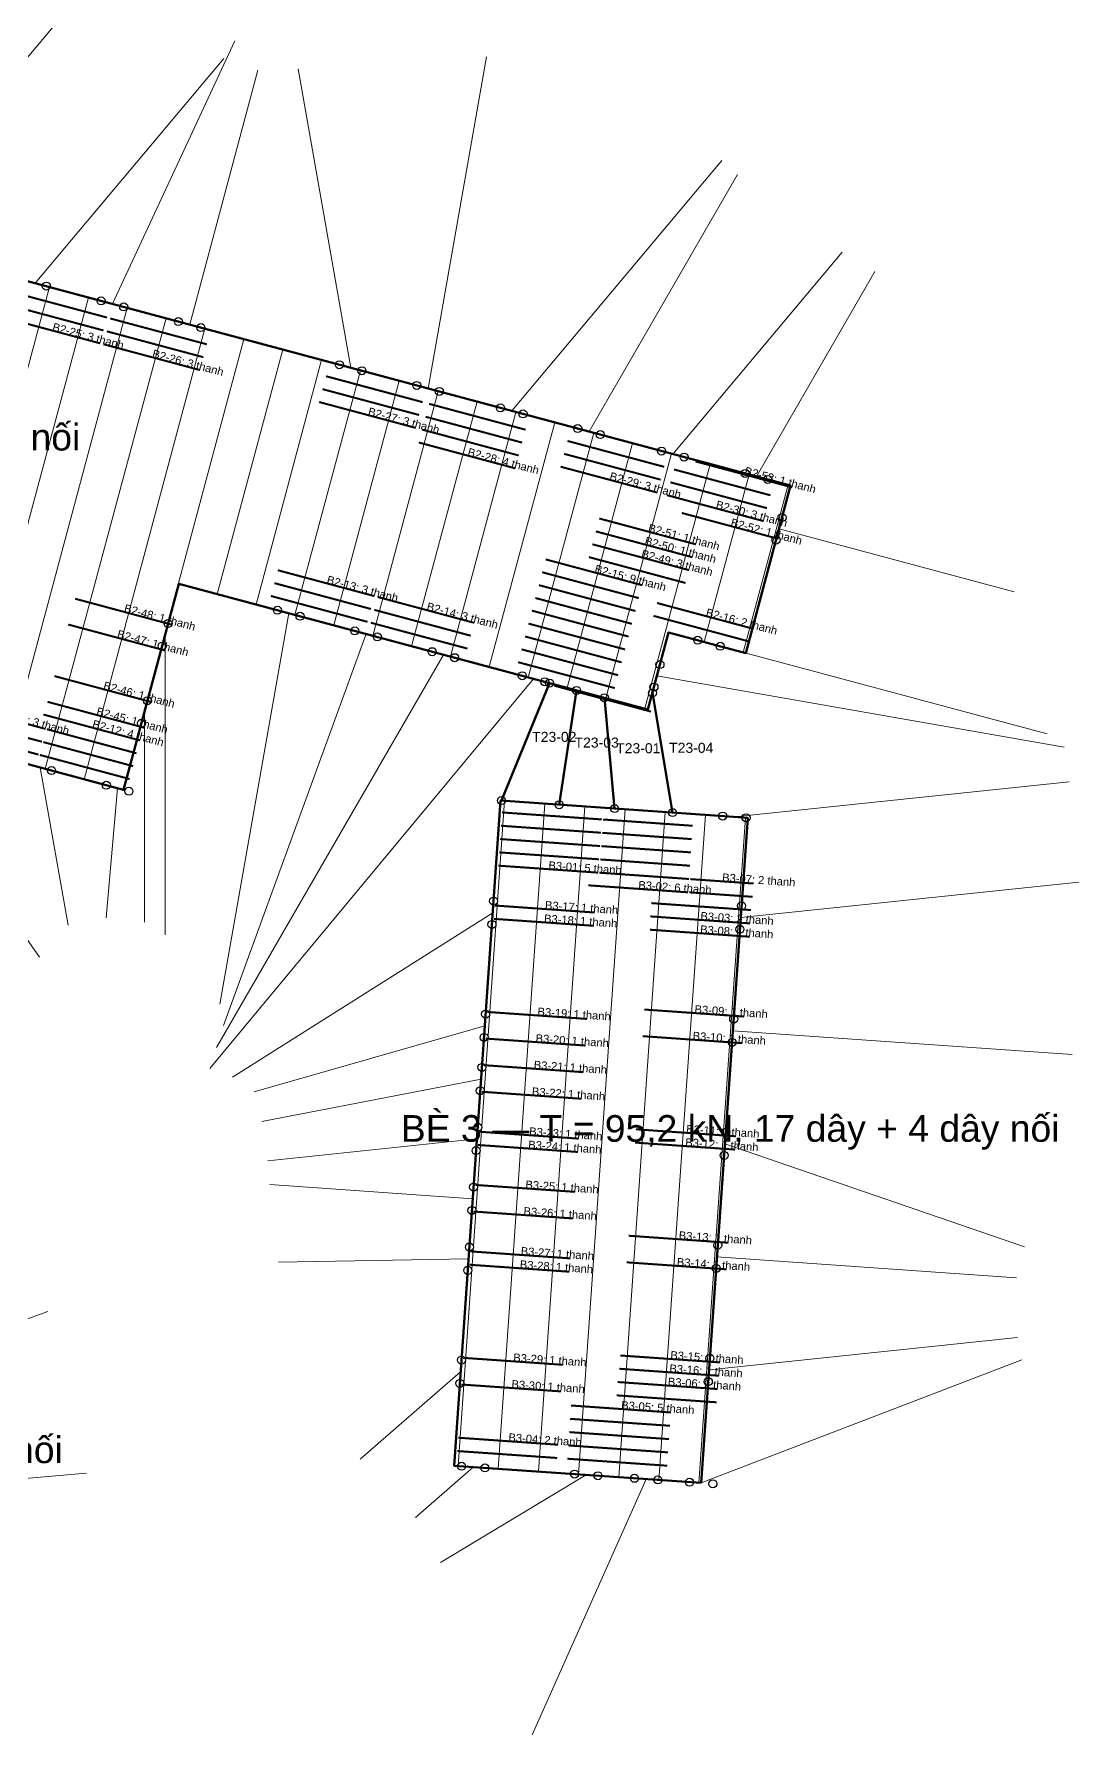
# Model space of a CAD drawing. Header units: metres. Extents: x -507 to 550, y -125 to 537.
# Drawn here: x 14.2 to 170.9, y 48.3 to 303.4 of the extents above; entities that cross this region are included whole.
import ezdxf

# ---------------------------------------------------------------- set-up
doc = ezdxf.new("R2010")
doc.units = ezdxf.units.M
for name, color, linetype, lineweight in [('BE_PIN', 7, 'Continuous', 50), ('BICH_NEO', 1, 'Continuous', 25), ('DAY_NEO', 5, 'Continuous', 0), ('GIA_CUONG_40x60', 1, 'Continuous', 70), ('KHUNG_C52', 8, 'Continuous', 0)]:
    doc.layers.add(name, color=color, linetype=linetype, lineweight=lineweight)
doc.styles.add('VN', font='arial.ttf')

msp = doc.modelspace()

# ---------------------------------------------------------------- linework, layer by layer
at = {"layer": 'BE_PIN'}
for points in [[(-159.87, 285.85), (-171.46, 288.96), (-185.43, 236.81), (-152, 227.85), (-156.14, 212.39), (-49.44, 183.8), (-46.85, 193.48), (-10.43, 183.72), (-6.29, 199.16), (27.67, 190.06), (35.95, 220.97), (106.31, 202.12), (109.41, 213.68), (120.97, 210.58), (127.7, 235.7), (-153.15, 310.95)], [(114.29, 86.12), (121.27, 185.87), (84.21, 188.46), (77.24, 88.71)]]:
    msp.add_lwpolyline(points, close=True, dxfattribs=at)
at = {"layer": 'BICH_NEO'}
for centre in [(16.09, 265.61), (24.31, 263.4), (27.69, 262.5), (35.9, 260.29), (39.28, 259.39), (60.04, 253.82), (63.42, 252.92), (71.64, 250.72), (75.02, 249.82), (84.19, 247.35), (87.57, 246.45), (95.78, 244.25), (99.16, 243.35), (108.34, 240.88), (111.72, 239.98), (120.9, 237.52), (124.28, 236.62), (126.41, 230.91), (125.51, 227.53), (50.75, 217), (34.35, 215.01), (54.13, 216.1), (62.35, 213.9), (33.45, 211.63), (65.73, 213), (113.77, 212.51), (117.15, 211.61), (73.94, 210.79), (77.32, 209.89), (108.11, 208.86), (87.46, 207.17), (90.84, 206.27), (91.56, 206.07), (95.6, 204.98), (99.77, 203.87), (106.97, 204.6), (107.21, 205.48), (31.24, 203.42), (30.34, 200.04), (16.87, 192.96), (25.09, 190.75), (28.47, 189.85), (84.35, 188.45), (93, 187.84), (101.31, 187.26), (110, 186.65), (117.51, 186.13), (121.01, 185.89), (83.16, 173.38), (120.34, 172.66), (82.92, 169.88), (120.1, 169.16), (81.97, 156.43), (119.16, 155.7), (81.73, 152.93), (118.92, 152.2), (81.41, 148.45), (81.17, 144.95), (80.78, 139.47), (117.97, 138.75), (80.54, 135.97), (117.73, 135.25), (80.16, 130.49), (79.92, 126.99), (79.53, 121.51), (116.78, 121.79), (79.29, 118.01), (116.54, 118.29), (78.34, 104.55), (115.6, 104.83), (78.1, 101.05), (115.36, 101.33), (78.36, 88.63), (81.86, 88.39), (95.31, 87.45), (98.81, 87.21), (104.29, 86.82), (107.79, 86.58), (112.54, 86.24), (116.04, 86)]:
    msp.add_circle(centre, 0.6, dxfattribs=at)
at = {"layer": 'DAY_NEO'}
for p, q in [((-9.74, 272.53), (25.62, 314.66)), ((26, 262.95), (44.37, 302.38)), ((14.4, 266.06), (42.69, 299.76)), ((73.33, 250.27), (82.08, 300.01)), ((37.59, 259.84), (47.81, 297.99)), ((61.73, 253.37), (53.83, 298.18)), ((85.88, 246.9), (117.37, 284.44)), ((97.47, 243.8), (119.72, 282.34)), ((110.03, 240.43), (135.42, 270.69)), ((122.59, 237.07), (140.34, 267.81)), ((125.96, 229.22), (161.22, 219.78)), ((52.44, 216.55), (42.13, 157.95)), ((33.9, 213.32), (33.9, 168.32)), ((64.04, 213.45), (42.67, 154.72)), ((115.46, 212.06), (166.17, 198.48)), ((75.63, 210.34), (41.62, 151.45)), ((89.15, 206.72), (40.59, 148.26)), ((107.66, 207.17), (168.73, 196.45)), ((30.79, 201.73), (30.79, 170.23)), ((-7.01, 196.5), (15.07, 164.96)), ((15.18, 193.41), (19.36, 169.78)), ((26.78, 190.3), (25.08, 170.87)), ((119.26, 186.01), (169.48, 191.28)), ((120.22, 170.91), (170.94, 176.24)), ((83.04, 171.63), (44, 147)), ((81.85, 154.68), (47.25, 144.76)), ((119.04, 153.95), (169.92, 150.39)), ((81.29, 146.7), (48.41, 140.31)), ((80.66, 137.72), (49.33, 134.43)), ((117.85, 137), (162.76, 121.54)), ((80.04, 128.74), (49.61, 130.87)), ((116.66, 120.04), (161.55, 116.9)), ((79.41, 119.76), (50.91, 119.26)), ((-15.16, 100.35), (16.3, 111.85)), ((115.48, 103.08), (161.73, 107.94)), ((78.22, 102.8), (63.13, 89.68)), ((114.29, 86.12), (162.37, 104.58)), ((-13.75, 84.41), (22.11, 87.6)), ((80.11, 88.51), (71.43, 80.96)), ((97.06, 87.33), (75.2, 74.2)), ((106.04, 86.7), (88.96, 48.33))]:
    msp.add_line(p, q, dxfattribs=at)
at = {"layer": 'DAY_NEO', "lineweight": 50}
for p, q in [((91.56, 206.07), (84.35, 188.45)), ((95.6, 204.98), (93, 187.84)), ((106.97, 204.6), (110, 186.65)), ((99.77, 203.87), (101.31, 187.26))]:
    msp.add_line(p, q, dxfattribs=at)
at = {"layer": 'GIA_CUONG_40x60', "const_width": 0.3}
for points in [[(10.18, 262.85), (24.67, 258.96)], [(10.7, 264.78), (25.19, 260.9)], [(9.66, 260.91), (24.15, 257.03)], [(25.67, 260.76), (40.16, 256.88)], [(25.16, 258.83), (39.64, 254.95)], [(24.64, 256.9), (39.13, 253.02)], [(57.51, 250.16), (72, 246.28)], [(58.03, 252.1), (72.52, 248.21)], [(56.99, 248.23), (71.48, 244.35)], [(73.48, 247.96), (87.97, 244.07)], [(72.97, 246.02), (87.45, 242.14)], [(72.45, 244.09), (86.94, 240.21)], [(94.25, 242.39), (108.74, 238.51)], [(71.93, 242.16), (86.42, 238.28)], [(93.73, 240.46), (108.22, 236.58)], [(93.21, 238.53), (107.7, 234.65)], [(110.19, 238.12), (124.68, 234.24)], [(113.45, 239.32), (127.94, 235.43)], [(109.67, 236.19), (124.16, 232.31)], [(109.15, 234.26), (123.64, 230.37)], [(99.01, 230.76), (113.5, 226.88)], [(111.38, 231.59), (125.87, 227.71)], [(97.97, 226.9), (112.46, 223.02)], [(98.49, 228.83), (112.98, 224.95)], [(90.97, 224.63), (105.46, 220.75)], [(97.45, 224.97), (111.94, 221.09)], [(50.81, 223), (65.3, 219.12)], [(90.45, 222.7), (104.94, 218.82)], [(50.29, 221.07), (64.78, 217.19)], [(89.94, 220.77), (104.43, 216.89)], [(20.41, 218.73), (34.9, 214.84)], [(49.77, 219.14), (64.26, 215.26)], [(65.27, 217.06), (79.75, 213.18)], [(65.78, 218.99), (80.27, 215.11)], [(88.91, 216.94), (103.4, 213.05)], [(89.42, 218.84), (103.91, 214.96)], [(107.66, 218.09), (122.15, 214.21)], [(19.37, 214.86), (33.86, 210.98)], [(64.75, 215.13), (79.24, 211.25)], [(88.39, 215), (102.88, 211.12)], [(107.14, 216.16), (121.63, 212.28)], [(87.87, 213.07), (102.36, 209.19)], [(86.84, 209.21), (101.33, 205.33)], [(87.36, 211.14), (101.84, 207.26)], [(17.3, 207.13), (31.79, 203.25)], [(92.29, 205.68), (106.77, 201.8)], [(1.47, 203.09), (15.96, 199.21)], [(16.27, 203.27), (30.76, 199.39)], [(0.44, 199.23), (14.93, 195.35)], [(0.96, 201.16), (15.44, 197.28)], [(15.65, 201.36), (30.14, 197.48)], [(16.16, 199.16), (29.62, 195.55)], [(15.64, 197.23), (29.11, 193.62)], [(15.12, 195.3), (28.59, 191.69)], [(84.42, 186.68), (99.39, 185.63)], [(84.28, 184.68), (99.25, 183.64)], [(99.45, 183.62), (112.87, 182.68)], [(99.59, 185.62), (113.01, 184.68)], [(84.14, 182.69), (99.11, 181.64)], [(99.31, 181.63), (112.74, 180.69)], [(83.86, 178.7), (98.83, 177.65)], [(84, 180.69), (98.97, 179.65)], [(99.17, 179.63), (112.6, 178.69)], [(99.03, 177.64), (112.46, 176.7)], [(112.66, 176.68), (122.14, 176.02)], [(97.35, 175.75), (112.32, 174.7)], [(112.52, 174.69), (122, 174.03)], [(83.35, 172.72), (98.31, 171.67)], [(106.66, 171.09), (121.62, 170.04)], [(106.8, 173.08), (121.76, 172.04)], [(83.21, 170.72), (98.17, 169.68)], [(106.62, 169.09), (121.58, 168.04)], [(82.23, 156.76), (97.19, 155.71)], [(105.78, 157.12), (120.74, 156.07)], [(105.5, 153.13), (120.46, 152.08)], [(81.95, 152.77), (96.91, 151.72)], [(81.67, 148.78), (96.64, 147.73)], [(81.39, 144.79), (96.36, 143.74)], [(80.97, 138.8), (95.94, 137.76)], [(104.52, 139.16), (119.49, 138.11)], [(80.83, 136.81), (95.8, 135.76)], [(104.38, 137.17), (119.35, 136.12)], [(80.42, 130.82), (95.38, 129.78)], [(80.14, 126.83), (95.1, 125.79)], [(103.41, 123.2), (118.37, 122.15)], [(79.72, 120.85), (94.68, 119.8)], [(79.58, 118.85), (94.54, 117.8)], [(103.13, 119.21), (118.09, 118.16)], [(78.6, 104.89), (93.57, 103.84)], [(102.15, 105.24), (117.12, 104.2)], [(102.01, 103.25), (116.98, 102.2)], [(78.32, 100.89), (93.29, 99.85)], [(101.77, 101.26), (116.74, 100.21)], [(94.78, 97.74), (109.75, 96.69)], [(101.63, 99.26), (116.6, 98.22)], [(94.64, 95.74), (109.61, 94.7)], [(77.87, 92.91), (92.83, 91.86)], [(94.36, 91.75), (109.33, 90.71)], [(94.5, 93.75), (109.47, 92.7)], [(77.73, 90.91), (92.69, 89.87)], [(94.22, 89.76), (109.19, 88.71)]]:
    msp.add_lwpolyline(points, dxfattribs=at)
at = {"layer": 'KHUNG_C52'}
for p, q in [((-1.55, 197.89), (16.56, 265.48)), ((4.28, 196.33), (22.39, 263.92)), ((10.11, 194.77), (28.22, 262.35)), ((15.94, 193.21), (34.05, 260.79)), ((21.77, 191.64), (39.88, 259.23)), ((27.6, 190.08), (45.71, 257.67)), ((41.71, 219.43), (51.54, 256.11)), ((47.54, 217.87), (57.37, 254.54)), ((53.37, 216.31), (63.2, 252.98)), ((59.2, 214.74), (69.02, 251.42)), ((65.03, 213.18), (74.85, 249.86)), ((70.86, 211.62), (80.68, 248.3)), ((76.69, 210.06), (86.51, 246.73)), ((82.51, 208.5), (92.34, 245.17)), ((88.34, 206.93), (98.17, 243.61)), ((94.17, 205.37), (104, 242.05)), ((100, 203.81), (109.83, 240.49)), ((105.83, 202.25), (115.66, 238.92)), ((114.76, 212.25), (121.49, 237.36)), ((120.59, 210.69), (127.32, 235.8)), ((77.84, 88.67), (84.81, 188.42)), ((83.86, 88.25), (90.84, 187.99)), ((89.88, 87.83), (96.86, 187.57)), ((95.9, 87.41), (102.88, 187.15)), ((101.92, 86.99), (108.9, 186.73)), ((107.94, 86.56), (114.92, 186.31)), ((113.96, 86.14), (120.94, 185.89))]:
    msp.add_line(p, q, dxfattribs=at)

# ---------------------------------------------------------------- texts
at = {"layer": 'BE_PIN', "style": 'VN'}
for s, p in [('BÈ 2 — T = 95,2 kN, 50 dây + 10 dây nối', (-80.69, 240.96)), ('BÈ 3 — T = 95,2 kN, 17 dây + 4 dây nối', (69.25, 137.29)), ('BÈ 4 — T = 95,2 kN, 22 dây + 14 dây nối', (-83.31, 89.1))]:
    msp.add_text(s, height=4, dxfattribs=at).set_placement(p)
at = {"layer": 'DAY_NEO', "style": 'VN'}
for s, p in [('T23-02', (88.95, 197.26)), ('T23-03', (95.3, 196.41)), ('T23-01', (101.54, 195.56)), ('T23-04', (109.48, 195.62))]:
    msp.add_text(s, height=1.5, dxfattribs=at).set_placement(p)
at = {"layer": 'GIA_CUONG_40x60', "style": 'VN'}
for s, rotation, p in [('B2-25: 3 thanh', -15, (16.91, 258.97)), ('B2-26: 3 thanh', -15, (31.88, 254.96)), ('B2-27: 3 thanh', -15, (64.24, 246.29)), ('B2-28: 4 thanh', -15, (79.17, 240.22)), ('B2-29: 3 thanh', -15, (100.46, 236.59)), ('B2-53: 1 thanh', -15, (120.69, 237.38)), ('B2-30: 3 thanh', -15, (116.4, 232.32)), ('B2-51: 1 thanh', -15, (106.25, 228.82)), ('B2-52: 1 thanh', -15, (118.62, 229.65)), ('B2-50: 1 thanh', -15, (105.73, 226.89)), ('B2-49: 3 thanh', -15, (105.22, 224.96)), ('B2-13: 3 thanh', -15, (58.05, 221.06)), ('B2-15: 9 thanh', -15, (98.22, 222.69)), ('B2-48: 1 thanh', -15, (27.65, 216.78)), ('B2-14: 3 thanh', -15, (73.03, 217.05)), ('B2-16: 2 thanh', -15, (114.9, 216.15)), ('B2-47: 1 thanh', -15, (26.62, 212.92)), ('B2-46: 1 thanh', -15, (24.55, 205.19)), ('B2-11: 3 thanh', -15, (8.72, 201.15)), ('B2-45: 1 thanh', -15, (23.51, 201.33)), ('B2-12: 4 thanh', -15, (22.9, 199.42)), ('B3-01: 5 thanh', -4, (91.35, 178.17)), ('B3-02: 6 thanh', -4, (104.83, 175.23)), ('B3-07: 2 thanh', -4, (117.4, 176.35)), ('B3-18: 1 thanh', -4, (90.69, 170.2)), ('B3-17: 1 thanh', -4, (90.83, 172.2)), ('B3-03: 2 thanh', -4, (114.14, 170.57)), ('B3-08: 1 thanh', -4, (114.1, 168.56)), ('B3-19: 1 thanh', -4, (89.71, 156.24)), ('B3-09: 1 thanh', -4, (113.26, 156.59)), ('B3-20: 1 thanh', -4, (89.43, 152.24)), ('B3-10: 1 thanh', -4, (112.98, 152.6)), ('B3-21: 1 thanh', -4, (89.15, 148.25)), ('B3-22: 1 thanh', -4, (88.87, 144.26)), ('B3-23: 1 thanh', -4, (88.46, 138.28)), ('B3-12: 1 thanh', -4, (111.87, 136.64)), ('B3-11: 1 thanh', -4, (112.01, 138.64)), ('B3-24: 1 thanh', -4, (88.32, 136.28)), ('B3-25: 1 thanh', -4, (87.9, 130.3)), ('B3-26: 1 thanh', -4, (87.62, 126.31)), ('B3-13: 1 thanh', -4, (110.89, 122.68)), ('B3-27: 1 thanh', -4, (87.2, 120.32)), ('B3-28: 1 thanh', -4, (87.06, 118.33)), ('B3-14: 1 thanh', -4, (110.61, 118.69)), ('B3-29: 1 thanh', -4, (86.08, 104.36)), ('B3-15: 1 thanh', -4, (109.63, 104.72)), ('B3-16: 1 thanh', -4, (109.49, 102.72)), ('B3-30: 1 thanh', -4, (85.81, 100.37)), ('B3-06: 2 thanh', -4, (109.26, 100.74)), ('B3-05: 5 thanh', -4, (102.26, 97.22)), ('B3-04: 2 thanh', -4, (85.35, 92.38))]:
    msp.add_text(s, height=1.2, rotation=rotation, dxfattribs=at).set_placement(p)

doc.saveas('drawing.dxf')
